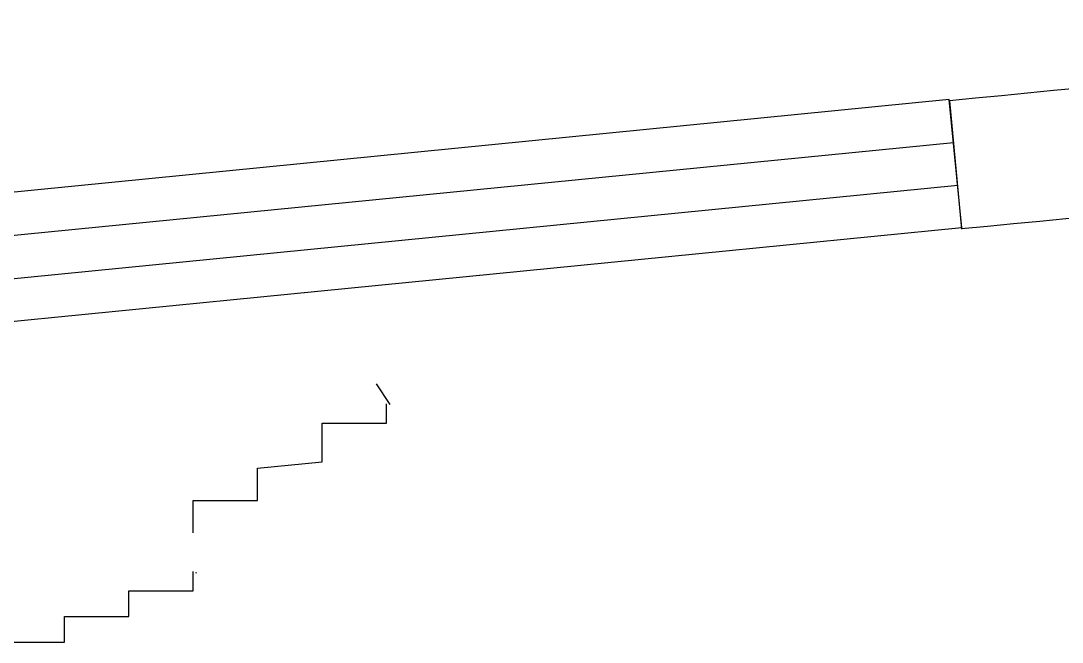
# Model space of a CAD drawing. Header units: millimetres. Extents: x -162945 to 7560, y -3558 to 130718.
# Drawn here: x -113746 to -112130, y -461 to 504 of the extents above; entities that cross this region are included whole.
import ezdxf

# ---------------------------------------------------------------- set-up
doc = ezdxf.new("R2010")
doc.units = ezdxf.units.MM
doc.header["$LTSCALE"] = 5
doc.layers.add('A—\\M+5C7BD\\M+5CCE5', color=7, linetype='Continuous')
doc.layers.add('E1-RI-3F$0$A-GLAZ', color=6, linetype='Continuous')

msp = doc.modelspace()

# ---------------------------------------------------------------- linework, layer by layer
for p, q in [((-112305.4, 381.2), (-114395.2, 174.5)), ((-112285.7, 182.2), (-112305.4, 381.2)), ((-114388.6, 108.2), (-112298.8, 314.9)), ((-114382.1, 41.8), (-112292.3, 248.6)), ((-112285.7, 182.2), (-114375.5, -24.5))]:
    msp.add_line(p, q)
at = {"layer": 'A—\\M+5C7BD\\M+5CCE5'}
msp.add_line((-112305.2, 379.4), (-112286.4, 180.3), dxfattribs=at)
for radius, start, end in [(487085.4, 95.405307, 95.558226), (486885.4, 95.405311, 95.558293)]:
    msp.add_arc((-65127.4, -484415.8), radius, start, end, dxfattribs=at)
at = {"layer": 'E1-RI-3F$0$A-GLAZ', "color": 8}
for p, q in [((-113173.3, -92.1), (-113194.1, -60)), ((-113178.7, -101.3), (-113178.7, -91.3)), ((-113178.7, -91.3), (-113178.7, -91.3)), ((-113178.7, -91.3), (-113178.7, -91.3)), ((-113178.7, -91.3), (-113178.7, -91.3)), ((-113178.7, -111.3), (-113178.7, -101.3)), ((-113178.7, -101.3), (-113178.7, -101.3)), ((-113178.7, -101.3), (-113178.7, -101.3)), ((-113178.7, -101.3), (-113178.7, -101.3)), ((-113178.7, -101.3), (-113178.7, -101.3)), ((-113178.7, -101.3), (-113178.7, -101.3)), ((-113178.7, -101.3), (-113178.7, -101.3)), ((-113178.7, -101.3), (-113178.7, -101.3)), ((-113178.7, -101.3), (-113178.7, -101.3)), ((-113178.7, -101.3), (-113178.7, -101.3)), ((-113178.7, -121.3), (-113178.7, -111.3)), ((-113178.7, -111.3), (-113178.7, -111.3)), ((-113178.7, -111.3), (-113178.7, -111.3)), ((-113178.7, -111.3), (-113178.7, -111.3)), ((-113178.7, -111.3), (-113178.7, -111.3)), ((-113178.7, -111.3), (-113178.7, -111.3)), ((-113178.7, -111.3), (-113178.7, -111.3)), ((-113178.7, -111.3), (-113178.7, -111.3)), ((-113178.7, -111.3), (-113178.7, -111.3)), ((-113278.7, -131.3), (-113278.7, -121.3)), ((-113278.7, -121.3), (-113178.7, -121.3)), ((-113178.7, -121.3), (-113178.7, -121.3)), ((-113178.7, -121.3), (-113178.7, -121.3)), ((-113178.7, -121.3), (-113178.7, -121.3)), ((-113178.7, -121.3), (-113178.7, -121.3)), ((-113178.7, -121.3), (-113178.7, -121.3)), ((-113178.7, -121.3), (-113178.7, -121.3)), ((-113178.7, -121.3), (-113178.7, -121.3)), ((-113178.7, -121.3), (-113178.7, -121.3)), ((-113278.7, -141.3), (-113278.7, -131.3)), ((-113278.7, -131.3), (-113278.7, -131.3)), ((-113278.7, -131.3), (-113278.7, -131.3)), ((-113278.7, -131.3), (-113278.7, -131.3)), ((-113278.7, -131.3), (-113278.7, -131.3)), ((-113278.7, -131.3), (-113278.7, -131.3)), ((-113278.7, -131.3), (-113278.7, -131.3)), ((-113278.7, -131.3), (-113278.7, -131.3)), ((-113278.7, -131.3), (-113278.7, -131.3)), ((-113278.7, -151.3), (-113278.7, -141.3)), ((-113278.7, -141.3), (-113278.7, -141.3)), ((-113278.7, -141.3), (-113278.7, -141.3)), ((-113278.7, -141.3), (-113278.7, -141.3)), ((-113278.7, -141.3), (-113278.7, -141.3)), ((-113278.7, -141.3), (-113278.7, -141.3)), ((-113278.7, -141.3), (-113278.7, -141.3)), ((-113278.7, -141.3), (-113278.7, -141.3)), ((-113278.7, -141.3), (-113278.7, -141.3)), ((-113278.7, -141.3), (-113278.7, -141.3)), ((-113278.7, -161.3), (-113278.7, -151.3)), ((-113278.7, -151.3), (-113278.7, -151.3)), ((-113278.7, -151.3), (-113278.7, -151.3)), ((-113278.7, -151.3), (-113278.7, -151.3)), ((-113278.7, -151.3), (-113278.7, -151.3)), ((-113278.7, -151.3), (-113278.7, -151.3)), ((-113278.7, -151.3), (-113278.7, -151.3)), ((-113278.7, -151.3), (-113278.7, -151.3)), ((-113278.7, -151.3), (-113278.7, -151.3)), ((-113278.7, -171.3), (-113278.7, -161.3)), ((-113278.7, -161.3), (-113278.7, -161.3)), ((-113278.7, -161.3), (-113278.7, -161.3)), ((-113278.7, -161.3), (-113278.7, -161.3)), ((-113278.7, -161.3), (-113278.7, -161.3)), ((-113278.7, -161.3), (-113278.7, -161.3)), ((-113278.7, -161.3), (-113278.7, -161.3)), ((-113278.7, -161.3), (-113278.7, -161.3)), ((-113278.7, -161.3), (-113278.7, -161.3)), ((-113278.7, -161.3), (-113278.7, -161.3)), ((-113278.7, -181.3), (-113278.7, -171.3)), ((-113278.7, -171.3), (-113278.7, -171.3)), ((-113278.7, -171.3), (-113278.7, -171.3)), ((-113278.7, -171.3), (-113278.7, -171.3)), ((-113278.7, -171.3), (-113278.7, -171.3)), ((-113278.7, -171.3), (-113278.7, -171.3)), ((-113278.7, -171.3), (-113278.7, -171.3)), ((-113278.7, -171.3), (-113278.7, -171.3)), ((-113278.7, -171.3), (-113278.7, -171.3)), ((-113378.7, -191.3), (-113278.7, -181.3)), ((-113378.7, -201.3), (-113378.7, -191.3)), ((-113378.7, -191.3), (-113378.7, -191.3)), ((-113378.7, -191.3), (-113378.7, -191.3)), ((-113378.7, -191.3), (-113378.7, -191.3)), ((-113378.7, -191.3), (-113378.7, -191.3)), ((-113378.7, -191.3), (-113378.7, -191.3)), ((-113378.7, -191.3), (-113378.7, -191.3)), ((-113378.7, -191.3), (-113378.7, -191.3)), ((-113378.7, -191.3), (-113378.7, -191.3)), ((-113378.7, -191.3), (-113378.7, -191.3)), ((-113278.7, -181.3), (-113278.7, -181.3)), ((-113278.7, -181.3), (-113278.7, -181.3)), ((-113278.7, -181.3), (-113278.7, -181.3)), ((-113278.7, -181.3), (-113278.7, -181.3)), ((-113278.7, -181.3), (-113278.7, -181.3)), ((-113278.7, -181.3), (-113278.7, -181.3)), ((-113278.7, -181.3), (-113278.7, -181.3)), ((-113278.7, -181.3), (-113278.7, -181.3)), ((-113378.7, -211.3), (-113378.7, -201.3)), ((-113378.7, -201.3), (-113378.7, -201.3)), ((-113378.7, -201.3), (-113378.7, -201.3)), ((-113378.7, -201.3), (-113378.7, -201.3)), ((-113378.7, -201.3), (-113378.7, -201.3)), ((-113378.7, -201.3), (-113378.7, -201.3)), ((-113378.7, -201.3), (-113378.7, -201.3)), ((-113378.7, -201.3), (-113378.7, -201.3)), ((-113378.7, -201.3), (-113378.7, -201.3)), ((-113378.7, -221.3), (-113378.7, -211.3)), ((-113378.7, -211.3), (-113378.7, -211.3)), ((-113378.7, -211.3), (-113378.7, -211.3)), ((-113378.7, -211.3), (-113378.7, -211.3)), ((-113378.7, -211.3), (-113378.7, -211.3)), ((-113378.7, -211.3), (-113378.7, -211.3)), ((-113378.7, -211.3), (-113378.7, -211.3)), ((-113378.7, -211.3), (-113378.7, -211.3)), ((-113378.7, -211.3), (-113378.7, -211.3)), ((-113378.7, -211.3), (-113378.7, -211.3)), ((-113378.7, -231.3), (-113378.7, -221.3)), ((-113378.7, -221.3), (-113378.7, -221.3)), ((-113378.7, -221.3), (-113378.7, -221.3)), ((-113378.7, -221.3), (-113378.7, -221.3)), ((-113378.7, -221.3), (-113378.7, -221.3)), ((-113378.7, -221.3), (-113378.7, -221.3)), ((-113378.7, -221.3), (-113378.7, -221.3)), ((-113378.7, -221.3), (-113378.7, -221.3)), ((-113378.7, -221.3), (-113378.7, -221.3)), ((-113478.7, -251.3), (-113478.7, -241.3)), ((-113478.7, -241.3), (-113378.7, -241.3)), ((-113378.7, -241.3), (-113378.7, -231.3)), ((-113378.7, -231.3), (-113378.7, -231.3)), ((-113378.7, -231.3), (-113378.7, -231.3)), ((-113378.7, -231.3), (-113378.7, -231.3)), ((-113378.7, -231.3), (-113378.7, -231.3)), ((-113378.7, -231.3), (-113378.7, -231.3)), ((-113378.7, -231.3), (-113378.7, -231.3)), ((-113378.7, -231.3), (-113378.7, -231.3)), ((-113378.7, -231.3), (-113378.7, -231.3)), ((-113378.7, -241.3), (-113378.7, -241.3)), ((-113378.7, -241.3), (-113378.7, -241.3)), ((-113378.7, -241.3), (-113378.7, -241.3)), ((-113378.7, -241.3), (-113378.7, -241.3)), ((-113378.7, -241.3), (-113378.7, -241.3)), ((-113378.7, -241.3), (-113378.7, -241.3)), ((-113378.7, -241.3), (-113378.7, -241.3)), ((-113378.7, -241.3), (-113378.7, -241.3)), ((-113478.7, -261.3), (-113478.7, -251.3)), ((-113478.7, -251.3), (-113478.7, -251.3)), ((-113478.7, -251.3), (-113478.7, -251.3)), ((-113478.7, -251.3), (-113478.7, -251.3)), ((-113478.7, -251.3), (-113478.7, -251.3)), ((-113478.7, -251.3), (-113478.7, -251.3)), ((-113478.7, -251.3), (-113478.7, -251.3)), ((-113478.7, -251.3), (-113478.7, -251.3)), ((-113478.7, -251.3), (-113478.7, -251.3)), ((-113478.7, -271.3), (-113478.7, -261.3)), ((-113478.7, -261.3), (-113478.7, -261.3)), ((-113478.7, -261.3), (-113478.7, -261.3)), ((-113478.7, -261.3), (-113478.7, -261.3)), ((-113478.7, -261.3), (-113478.7, -261.3)), ((-113478.7, -261.3), (-113478.7, -261.3)), ((-113478.7, -261.3), (-113478.7, -261.3)), ((-113478.7, -261.3), (-113478.7, -261.3)), ((-113478.7, -261.3), (-113478.7, -261.3)), ((-113478.7, -281.3), (-113478.7, -271.3)), ((-113478.7, -271.3), (-113478.7, -271.3)), ((-113478.7, -271.3), (-113478.7, -271.3)), ((-113478.7, -271.3), (-113478.7, -271.3)), ((-113478.7, -271.3), (-113478.7, -271.3)), ((-113478.7, -271.3), (-113478.7, -271.3)), ((-113478.7, -271.3), (-113478.7, -271.3)), ((-113478.7, -271.3), (-113478.7, -271.3)), ((-113478.7, -271.3), (-113478.7, -271.3)), ((-113478.7, -271.3), (-113478.7, -271.3)), ((-113478.7, -291.3), (-113478.7, -281.3)), ((-113478.7, -281.3), (-113478.7, -281.3)), ((-113478.7, -281.3), (-113478.7, -281.3)), ((-113478.7, -281.3), (-113478.7, -281.3)), ((-113478.7, -281.3), (-113478.7, -281.3)), ((-113478.7, -281.3), (-113478.7, -281.3)), ((-113478.7, -281.3), (-113478.7, -281.3)), ((-113478.7, -281.3), (-113478.7, -281.3)), ((-113478.7, -281.3), (-113478.7, -281.3)), ((-113478.7, -291.3), (-113478.7, -291.3)), ((-113478.7, -291.3), (-113478.7, -291.3)), ((-113478.7, -291.3), (-113478.7, -291.3)), ((-113478.7, -291.3), (-113478.7, -291.3)), ((-113478.7, -291.3), (-113478.7, -291.3)), ((-113478.7, -291.3), (-113478.7, -291.3)), ((-113478.7, -291.3), (-113478.7, -291.3)), ((-113478.7, -291.3), (-113478.7, -291.3)), ((-113478.7, -361.3), (-113478.7, -351.3)), ((-113478.7, -351.3), (-113478.7, -351.3)), ((-113478.7, -351.3), (-113478.7, -351.3)), ((-113474.7, -352.8), (-113474, -354)), ((-113478.7, -371.3), (-113478.7, -361.3)), ((-113478.7, -361.3), (-113478.7, -361.3)), ((-113478.7, -361.3), (-113478.7, -361.3)), ((-113478.7, -361.3), (-113478.7, -361.3)), ((-113478.7, -361.3), (-113478.7, -361.3)), ((-113478.7, -361.3), (-113478.7, -361.3)), ((-113478.7, -361.3), (-113478.7, -361.3)), ((-113478.7, -361.3), (-113478.7, -361.3)), ((-113478.7, -361.3), (-113478.7, -361.3)), ((-113478.7, -361.3), (-113478.7, -361.3)), ((-113478.7, -361.3), (-113478.7, -361.3)), ((-113478.7, -381.3), (-113478.7, -371.3)), ((-113478.7, -371.3), (-113478.7, -371.3)), ((-113478.7, -371.3), (-113478.7, -371.3)), ((-113478.7, -371.3), (-113478.7, -371.3)), ((-113478.7, -371.3), (-113478.7, -371.3)), ((-113478.7, -371.3), (-113478.7, -371.3)), ((-113478.7, -371.3), (-113478.7, -371.3)), ((-113478.7, -371.3), (-113478.7, -371.3)), ((-113478.7, -371.3), (-113478.7, -371.3)), ((-113478.7, -371.3), (-113478.7, -371.3)), ((-113478.7, -371.3), (-113478.7, -371.3)), ((-113578.7, -391.3), (-113578.7, -381.3)), ((-113578.7, -381.3), (-113578.7, -381.3)), ((-113578.7, -381.3), (-113578.7, -381.3)), ((-113578.7, -381.3), (-113578.7, -381.3)), ((-113578.7, -381.3), (-113578.7, -381.3)), ((-113578.7, -381.3), (-113578.7, -381.3)), ((-113578.7, -381.3), (-113578.7, -381.3)), ((-113578.7, -381.3), (-113578.7, -381.3)), ((-113578.7, -381.3), (-113578.7, -381.3)), ((-113578.7, -381.3), (-113578.7, -381.3)), ((-113578.7, -381.3), (-113478.7, -381.3)), ((-113578.7, -401.3), (-113578.7, -391.3)), ((-113578.7, -391.3), (-113578.7, -391.3)), ((-113578.7, -391.3), (-113578.7, -391.3)), ((-113578.7, -391.3), (-113578.7, -391.3)), ((-113578.7, -391.3), (-113578.7, -391.3)), ((-113578.7, -391.3), (-113578.7, -391.3)), ((-113578.7, -391.3), (-113578.7, -391.3)), ((-113578.7, -391.3), (-113578.7, -391.3)), ((-113578.7, -391.3), (-113578.7, -391.3)), ((-113578.7, -391.3), (-113578.7, -391.3)), ((-113578.7, -391.3), (-113578.7, -391.3)), ((-113578.7, -411.3), (-113578.7, -401.3)), ((-113578.7, -401.3), (-113578.7, -401.3)), ((-113578.7, -401.3), (-113578.7, -401.3)), ((-113578.7, -401.3), (-113578.7, -401.3)), ((-113578.7, -401.3), (-113578.7, -401.3)), ((-113578.7, -401.3), (-113578.7, -401.3)), ((-113578.7, -401.3), (-113578.7, -401.3)), ((-113578.7, -401.3), (-113578.7, -401.3)), ((-113578.7, -401.3), (-113578.7, -401.3)), ((-113578.7, -401.3), (-113578.7, -401.3)), ((-113578.7, -401.3), (-113578.7, -401.3)), ((-113578.7, -421.3), (-113578.7, -411.3)), ((-113578.7, -411.3), (-113578.7, -411.3)), ((-113578.7, -411.3), (-113578.7, -411.3)), ((-113578.7, -411.3), (-113578.7, -411.3)), ((-113578.7, -411.3), (-113578.7, -411.3)), ((-113578.7, -411.3), (-113578.7, -411.3)), ((-113578.7, -411.3), (-113578.7, -411.3)), ((-113578.7, -411.3), (-113578.7, -411.3)), ((-113578.7, -411.3), (-113578.7, -411.3)), ((-113578.7, -411.3), (-113578.7, -411.3)), ((-113578.7, -411.3), (-113578.7, -411.3)), ((-113678.7, -431.3), (-113678.7, -421.3)), ((-113678.7, -421.3), (-113678.7, -421.3)), ((-113678.7, -421.3), (-113678.7, -421.3)), ((-113678.7, -421.3), (-113678.7, -421.3)), ((-113678.7, -421.3), (-113678.7, -421.3)), ((-113678.7, -421.3), (-113678.7, -421.3)), ((-113678.7, -421.3), (-113678.7, -421.3)), ((-113678.7, -421.3), (-113578.7, -421.3)), ((-113678.7, -441.3), (-113678.7, -431.3)), ((-113678.7, -431.3), (-113678.7, -431.3)), ((-113678.7, -431.3), (-113678.7, -431.3)), ((-113678.7, -431.3), (-113678.7, -431.3)), ((-113678.7, -431.3), (-113678.7, -431.3)), ((-113678.7, -431.3), (-113678.7, -431.3)), ((-113678.7, -431.3), (-113678.7, -431.3)), ((-113678.7, -431.3), (-113678.7, -431.3)), ((-113678.7, -431.3), (-113678.7, -431.3)), ((-113678.7, -431.3), (-113678.7, -431.3)), ((-113678.7, -431.3), (-113678.7, -431.3)), ((-113578.7, -421.3), (-113578.7, -421.3)), ((-113578.7, -421.3), (-113578.7, -421.3)), ((-113578.7, -421.3), (-113578.7, -421.3)), ((-113678.7, -451.3), (-113678.7, -441.3)), ((-113678.7, -441.3), (-113678.7, -441.3)), ((-113678.7, -441.3), (-113678.7, -441.3)), ((-113678.7, -441.3), (-113678.7, -441.3)), ((-113678.7, -441.3), (-113678.7, -441.3)), ((-113678.7, -441.3), (-113678.7, -441.3)), ((-113678.7, -441.3), (-113678.7, -441.3)), ((-113678.7, -441.3), (-113678.7, -441.3)), ((-113678.7, -441.3), (-113678.7, -441.3)), ((-113678.7, -441.3), (-113678.7, -441.3)), ((-113678.7, -441.3), (-113678.7, -441.3)), ((-113678.7, -461.3), (-113678.7, -451.3)), ((-113678.7, -451.3), (-113678.7, -451.3)), ((-113678.7, -451.3), (-113678.7, -451.3)), ((-113678.7, -451.3), (-113678.7, -451.3)), ((-113678.7, -451.3), (-113678.7, -451.3)), ((-113678.7, -451.3), (-113678.7, -451.3)), ((-113678.7, -451.3), (-113678.7, -451.3)), ((-113678.7, -451.3), (-113678.7, -451.3)), ((-113678.7, -451.3), (-113678.7, -451.3)), ((-113678.7, -451.3), (-113678.7, -451.3)), ((-113678.7, -451.3), (-113678.7, -451.3)), ((-113778.7, -461.3), (-113678.7, -461.3)), ((-113678.7, -461.3), (-113678.7, -461.3)), ((-113678.7, -461.3), (-113678.7, -461.3)), ((-113678.7, -461.3), (-113678.7, -461.3)), ((-113678.7, -461.3), (-113678.7, -461.3)), ((-113678.7, -461.3), (-113678.7, -461.3)), ((-113678.7, -461.3), (-113678.7, -461.3))]:
    msp.add_line(p, q, dxfattribs=at)

doc.saveas('drawing.dxf')
